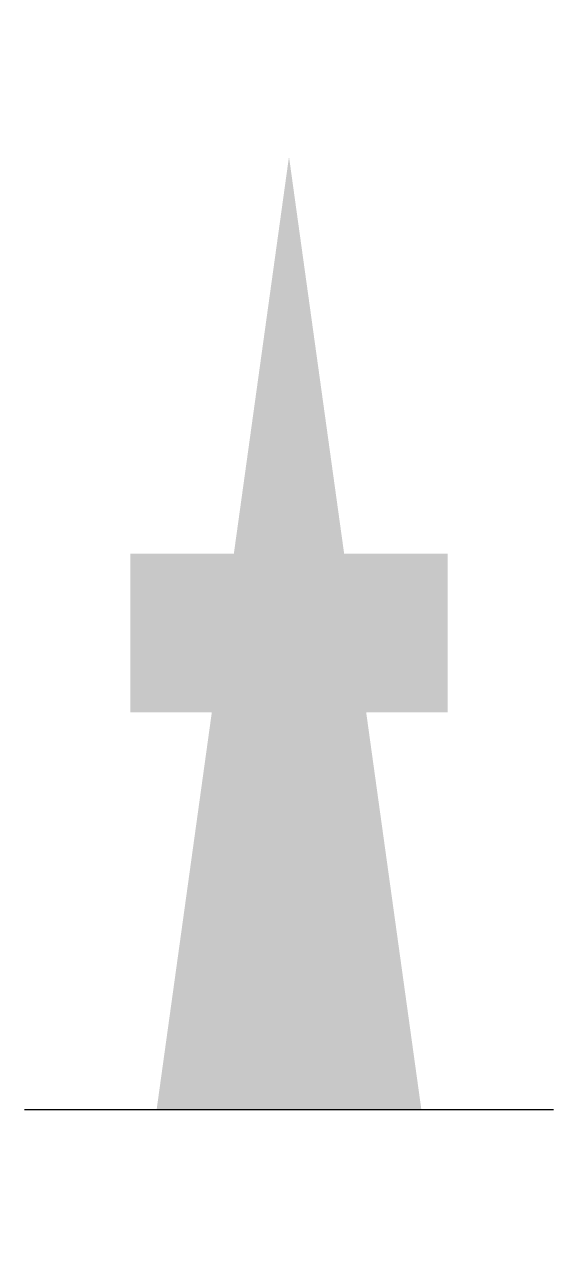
# Model space of a CAD drawing. Extents: x -1 to 1, y -0.5 to 4.1.
import ezdxf

# ---------------------------------------------------------------- set-up
doc = ezdxf.new("R2010")
doc.units = 0
doc.layers.get('0').update_dxf_attribs({"linetype": 'CONTINUOUS'})

msp = doc.modelspace()

# ---------------------------------------------------------------- linework, layer by layer
at = {"color": 0}
msp.add_lwpolyline([(0, 3.6, 0, 1, 0), (0, 0, 1, 1, 0)], format="xyseb", dxfattribs=at)
at = {"color": 0, "const_width": 0.6}
msp.add_lwpolyline([(-0.6, 1.8), (0.6, 1.8)], dxfattribs=at)
at = {"color": 0}
msp.add_lwpolyline([(-1, 0), (1, 0)], dxfattribs=at)

doc.saveas('drawing.dxf')
